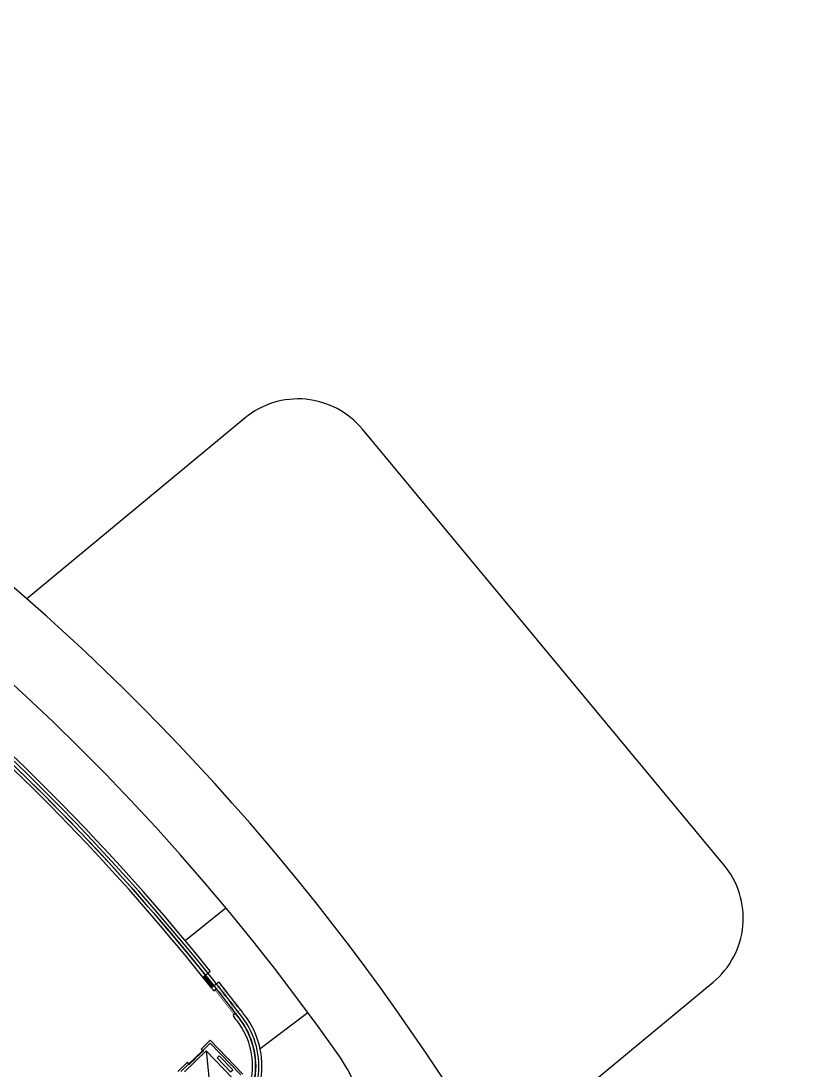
# Model space of a CAD drawing. Extents: x 1962160 to 37842216, y -162679 to 2997677.
# Drawn here: x 37760810 to 37837224, y 2879859 to 2980378 of the extents above; entities that cross this region are included whole.
import ezdxf

# ---------------------------------------------------------------- set-up
doc = ezdxf.new("R2010")
doc.units = 0
doc.header["$LTSCALE"] = 1000
doc.layers.get('0').update_dxf_attribs({"color": 8})
for name, color, linetype in [('DIM', 8, 'Continuous'), ('G-ACCS', 8, 'Continuous'), ('周边建筑', 8, 'Continuous')]:
    doc.layers.add(name, color=color, linetype=linetype)

# ---------------------------------------------------------------- blocks, each defined once
blk = doc.blocks.new('$DORLIB2D$00000127')
for points in [[(-0.533, 0.795), (-0.533, 0.69)], [(-0.033, 0.795), (-0.533, 0.795)], [(-0.033, 0.69), (-0.533, 0.69)], [(-0.033, 0.795), (-0.033, 0.69)], [(0.533, 0.795), (0.033, 0.795)], [(0.033, 0.795), (0.033, 0.69)], [(0.533, 0.69), (0.033, 0.69)], [(0.533, 0.795), (0.533, 0.69)], [(0.5, 0.5), (-0.5, 0.5)]]:
    blk.add_lwpolyline(points)
blk = doc.blocks.new('$DorLib2D$00000213')
at = {"const_width": 0.02}
blk.add_lwpolyline([(0.5, 0), (-0.5, 0)], dxfattribs=at)
blk = doc.blocks.new('$WINLIB2D$00000001')
for points in [[(-0.5, 0.5), (-0.5, -0.5)], [(-0.5, 0.5), (0.5, 0.5)], [(0.5, 0.167), (-0.5, 0.167)], [(0.5, -0.5), (0.5, 0.5)], [(0.5, -0.167), (-0.5, -0.167)], [(-0.5, -0.5), (0.5, -0.5)]]:
    blk.add_lwpolyline(points)
blk = doc.blocks.new('1234')
at = {"layer": '周边建筑'}
for p, q in [((52142, 204662), (52290, 205244)), ((52067, 204372), (52142, 204662)), ((53401, 204337), (53326, 204047)), ((53401, 204337), (53553, 204918)), ((53686, 203953), (53764, 204242)), ((56660, 203458), (56582, 203168)), ((56273, 199959), (56080, 198739)), ((60718, 199255), (56273, 199959)), ((56278, 198708), (56440, 199730)), ((60588, 199073), (56440, 199730)), ((57856, 199278), (57812, 198996)), ((59693, 198987), (57856, 199278)), ((56080, 198739), (56278, 198708)), ((56562, 198906), (56112, 196061)), ((60217, 198327), (56562, 198906)), ((56562, 198906), (59766, 195482)), ((57812, 198996), (59649, 198705)), ((59649, 198705), (59693, 198987)), ((55798, 196961), (55601, 195712)), ((55996, 196930), (55798, 196961)), ((55829, 195878), (55996, 196930))]:
    blk.add_line(p, q, dxfattribs=at)
for points in [[(900, 147897, -0.0642475), (38411, 142825, 0.3992271), (47734, 147881), (62644, 193769, 0.4257611), (57411, 203559, 0.1695891), (-81790, 195045, 0.4257611), (-85791, 184690), (-65401, 140962, 0.3992271), (-55531, 137079, -0.0949868), (-900, 147897)], [(52290, 205244, 0.1253831), (-52290, 205244)], [(3507, 147308, 0.0119029), (-3507, 147308), (-3530, 148158, 0.0905154), (-55644, 137357, -0.3992271), (-65129, 141089), (-85519, 184817, -0.4257611), (-81674, 194768, -0.0861795), (-11230, 210901), (-9979, 203000), (9979, 203000), (11230, 210901, -0.0554806), (57329, 203270, -0.4257611), (62358, 193861), (47449, 147974, -0.3992271), (38489, 143115, 0.0597972), (3530, 148158), (3507, 147309)], [(3864, 147549, -0.0592047), (38333, 142535, 0.3992271), (48019, 147789), (62929, 193676, 0.4257611), (57492, 203848, 0.0048189), (53553, 204918)]]:
    blk.add_lwpolyline(points, format="xyb", dxfattribs=at)
at = {"layer": '周边建筑', "const_width": 30}
for points in [[(56660, 203458), (56821, 204036), (53921, 204821), (53764, 204242), (56660, 203458)], [(56821, 204036), (53764, 204242)], [(56660, 203458), (53921, 204821)]]:
    blk.add_lwpolyline(points, dxfattribs=at)
at = {"layer": '周边建筑'}
for centre, radius, start, end in [((0, 0), 210900, 75.707, 86.30102), ((0, 0), 211200, 75.70675, 86.30137), ((0, 0), 211200, 75.25211, 75.35407), ((0, 0), 210900, 75.25269, 75.35382), ((0, 0), 210900, 74.24968, 74.43766), ((0, 0), 211200, 74.24968, 74.43824), ((55321, 196148), 7400, 22.4866, 74.24968), ((55321, 196148), 7100, 24.44226, 74.24968), ((55321, 196148), 7400, 21.72279, 35.71757)]:
    blk.add_arc(centre, radius, start, end, dxfattribs=at)
for name, p, xscale, yscale, zscale, rotation in [('$WINLIB2D$00000001', (52734, 204355), -1300.000000000001, 299.9999999999999, 1300, 345.530409277179), ('$DorLib2D$00000213', (55173, 203705), 3000.000000000001, 3000.000000000001, -3000, 344.8451764016707), ('$DORLIB2D$00000127', (56038, 197834), -1800, 200, 1800, 260.9999999999851)]:
    blk.add_blockref(name, p, dxfattribs=dict(at, xscale=xscale, yscale=yscale, zscale=zscale, rotation=rotation))
blk = doc.blocks.new('总体道路0521')
at = {"layer": 'G-ACCS'}
for p, q in [((35648135.39, 2918792.56), (35648139.29, 2918795.69)), ((35648142.56, 2918782.22), (35648147.13, 2918785.67))]:
    blk.add_line(p, q, dxfattribs=at)
blk.add_lwpolyline([(35648165.06, 2918771.25), (35648185.93, 2918788.56, 0.414214), (35648186.98, 2918799.82), (35648152.35, 2918841.57, 0.414214), (35648141.09, 2918842.62), (35648120.22, 2918825.31)], format="xyb", dxfattribs=at)
for centre, radius, start, end in [((35647972.51, 2918657.18), 223.8, 2.615, 87.0254), ((35647972.51, 2918657.18), 216.8, 34.9199, 94.1145), ((35648140.44, 2918774.41), 12, 300.9999, 34.9199)]:
    blk.add_arc(centre, radius, start, end, dxfattribs=at)
blk = doc.blocks.new('A$C06ac024f')
at = {"xscale": 1000, "yscale": 1000, "zscale": 1000}
blk.add_blockref('总体道路0521', (-35647972511, -2918657177), dxfattribs=at)
at = {"layer": '周边建筑', "rotation": 322.9999995626877}
blk.add_blockref('1234', (0, 0), dxfattribs=at)

msp = doc.modelspace()

# ---------------------------------------------------------------- block references
at = {"layer": 'DIM', "ltscale": 10}
msp.add_blockref('A$C06ac024f', (37613657.1, 2756879.8), dxfattribs=at)

doc.saveas('drawing.dxf')
